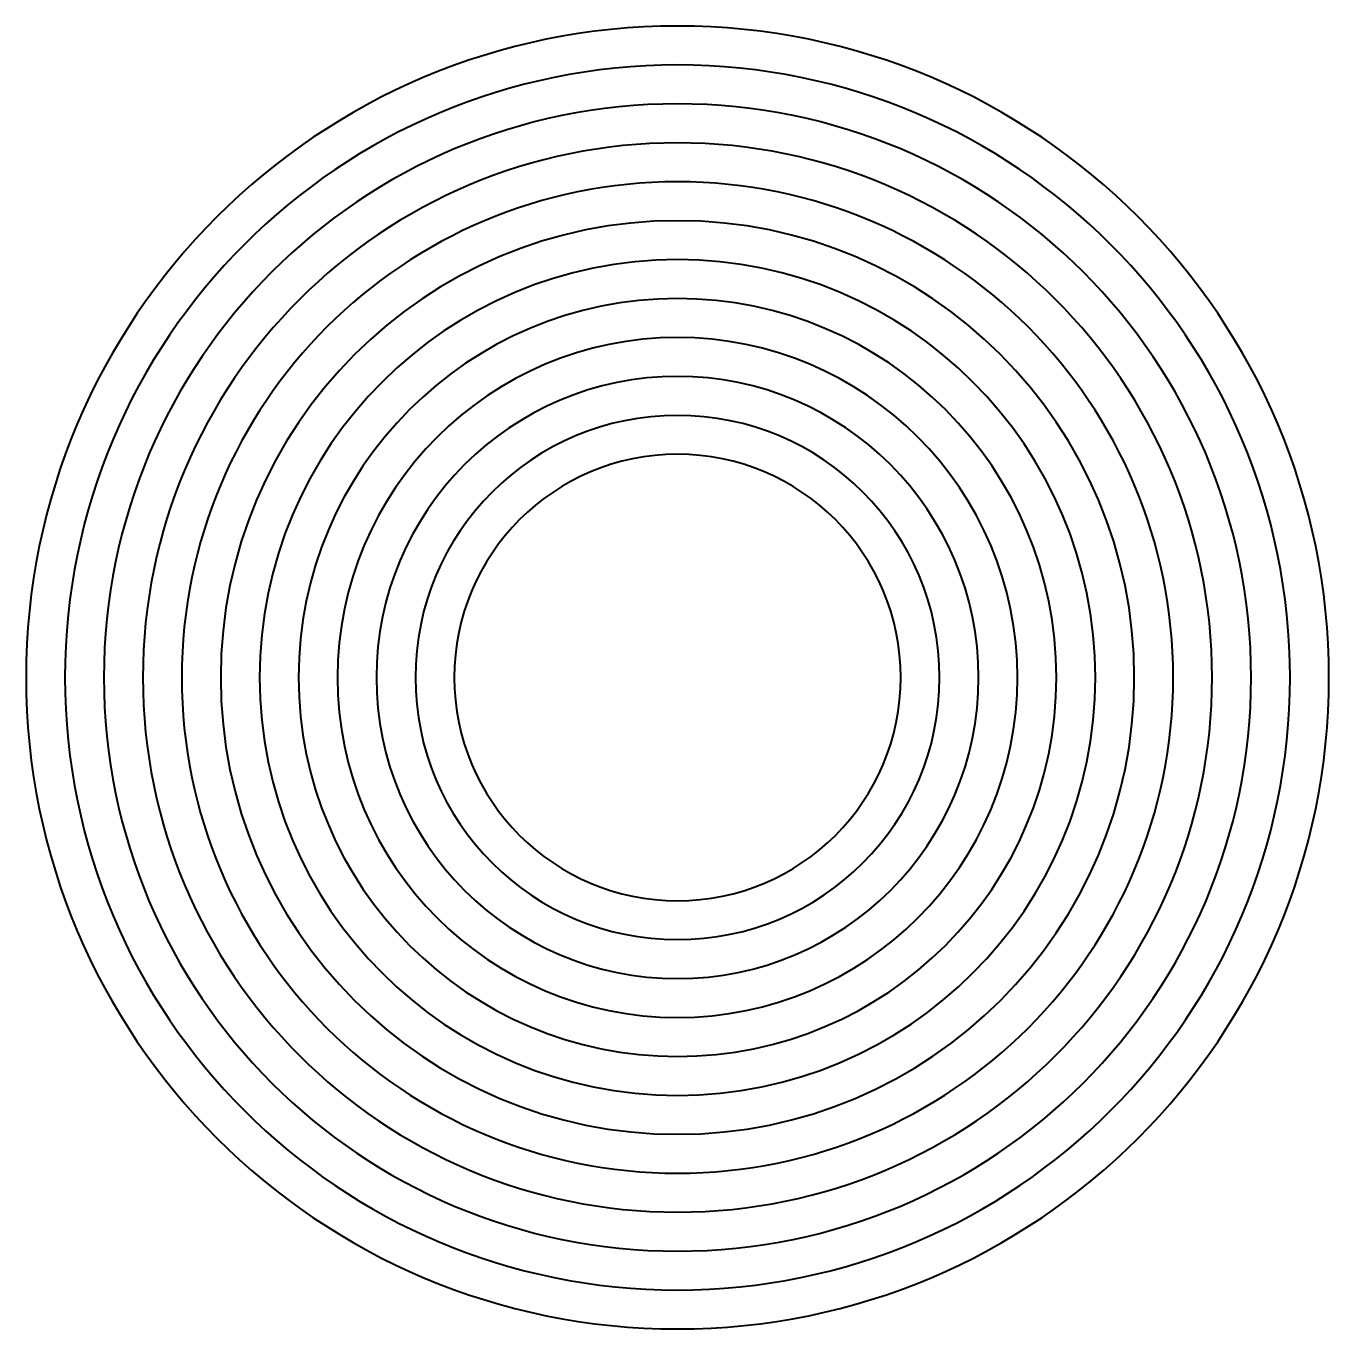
# Model space of a CAD drawing. Header units: centimetres. Extents: x -7.1 to 7.1, y -7.1 to 7.1.
import ezdxf

# ---------------------------------------------------------------- set-up
doc = ezdxf.new("R2010")
doc.units = ezdxf.units.CM
doc.header["$MEASUREMENT"] = 0
doc.layers.add('Layer 1', color=7, linetype='Continuous')

msp = doc.modelspace()

# ---------------------------------------------------------------- linework, layer by layer
at = {"layer": 'Layer 1', "color": 168, "lineweight": 40}
msp.add_open_spline([(7.12403, 0.00019), (7.12403, -3.93449), (3.9343, -7.12422), (-0.00038, -7.12422), (-0.00038, -7.12422), (-0.00038, -7.12422), (-0.00038, -7.12422), (-0.00038, -7.12422), (-0.00038, -7.12422), (-3.93506, -7.12422), (-7.12479, -3.93449), (-7.12479, 0.00019), (-7.12479, 0.00019), (-7.12479, 0.00019), (-7.12479, 0.00019), (-7.12479, 0.00019), (-7.12479, 0.00019), (-7.12477, 3.93487), (-3.93507, 7.1246), (-0.00038, 7.1246), (-0.00038, 7.1246), (-0.00038, 7.1246), (-0.00038, 7.1246), (-0.00038, 7.1246), (-0.00038, 7.1246), (3.93435, 7.1246), (7.12403, 3.93487), (7.12403, 0.00019), (7.12403, 0.00019), (7.12403, 0.00019), (7.12403, 0.00019), (7.12403, 0.00019)], degree=3, knots=[0, 0, 0, 0, 0.11111111, 0.11111111, 0.11111111, 0.11111111, 0.22222222, 0.22222222, 0.22222222, 0.22222222, 0.33333333, 0.33333333, 0.33333333, 0.33333333, 0.44444444, 0.44444444, 0.44444444, 0.44444444, 0.55555556, 0.55555556, 0.55555556, 0.55555556, 0.66666667, 0.66666667, 0.66666667, 0.66666667, 0.77777778, 0.77777778, 0.77777778, 0.77777778, 1, 1, 1, 1], dxfattribs=at)
at = {"layer": 'Layer 1', "color": 158, "lineweight": 40}
msp.add_open_spline([(6.69825, 0.00019), (6.69825, -3.69937), (3.69916, -6.69846), (-0.00041, -6.69846), (-0.00041, -6.69846), (-0.00041, -6.69846), (-0.00041, -6.69846), (-0.00041, -6.69846), (-0.00041, -6.69846), (-3.69997, -6.69846), (-6.69905, -3.69937), (-6.69905, 0.00019), (-6.69905, 0.00019), (-6.69905, 0.00019), (-6.69905, 0.00019), (-6.69905, 0.00019), (-6.69905, 0.00019), (-6.69905, 3.69975), (-3.69997, 6.69884), (-0.00041, 6.69884), (-0.00041, 6.69884), (-0.00041, 6.69884), (-0.00041, 6.69884), (-0.00041, 6.69884), (-0.00041, 6.69884), (3.69915, 6.69884), (6.69829, 3.69976), (6.69829, 0.00019), (6.69829, 0.00019), (6.69829, 0.00019), (6.69829, 0.00019), (6.69829, 0.00019), (6.69829, 0.00019), (6.69829, 0.00019), (6.69825, 0.00019), (6.69825, 0.00019)], degree=3, knots=[0, 0, 0, 0, 0.1, 0.1, 0.1, 0.1, 0.2, 0.2, 0.2, 0.2, 0.3, 0.3, 0.3, 0.3, 0.4, 0.4, 0.4, 0.4, 0.5, 0.5, 0.5, 0.5, 0.6, 0.6, 0.6, 0.6, 0.7, 0.7, 0.7, 0.7, 0.8, 0.8, 0.8, 0.8, 1, 1, 1, 1], dxfattribs=at)
at = {"layer": 'Layer 1', "color": 156, "lineweight": 40}
msp.add_open_spline([(6.27253, 0.00021), (6.27253, -3.46423), (3.46404, -6.27272), (-0.0004, -6.27272), (-0.0004, -6.27272), (-0.0004, -6.27272), (-0.0004, -6.27272), (-0.0004, -6.27272), (-0.0004, -6.27272), (-3.46483, -6.27272), (-6.27329, -3.46423), (-6.27329, 0.00021), (-6.27329, 0.00021), (-6.27329, 0.00021), (-6.27329, 0.00021), (-6.27329, 0.00021), (-6.27329, 0.00021), (-6.27329, 3.46464), (-3.46483, 6.2731), (-0.0004, 6.2731), (-0.0004, 6.2731), (-0.0004, 6.2731), (-0.0004, 6.2731), (-0.0004, 6.2731), (-0.0004, 6.2731), (3.46404, 6.2731), (6.27253, 3.46464), (6.27253, 0.00021), (6.27253, 0.00021), (6.27253, 0.00021), (6.27253, 0.00021), (6.27253, 0.00021)], degree=3, knots=[0, 0, 0, 0, 0.11111111, 0.11111111, 0.11111111, 0.11111111, 0.22222222, 0.22222222, 0.22222222, 0.22222222, 0.33333333, 0.33333333, 0.33333333, 0.33333333, 0.44444444, 0.44444444, 0.44444444, 0.44444444, 0.55555556, 0.55555556, 0.55555556, 0.55555556, 0.66666667, 0.66666667, 0.66666667, 0.66666667, 0.77777778, 0.77777778, 0.77777778, 0.77777778, 1, 1, 1, 1], dxfattribs=at)
at = {"layer": 'Layer 1', "color": 154, "lineweight": 40}
msp.add_open_spline([(5.84679, 0.0002), (5.84679, -3.22912), (3.22893, -5.84698), (-0.00039, -5.84698), (-0.00039, -5.84698), (-0.00039, -5.84698), (-0.00039, -5.84698), (-0.00039, -5.84698), (-0.00039, -5.84698), (-3.2297, -5.84698), (-5.84756, -3.22912), (-5.84756, 0.0002), (-5.84756, 0.0002), (-5.84756, 0.0002), (-5.84756, 0.0002), (-5.84756, 0.0002), (-5.84756, 0.0002), (-5.84756, 3.22951), (-3.22966, 5.84737), (-0.00039, 5.84737), (-0.00039, 5.84737), (-0.00039, 5.84737), (-0.00039, 5.84737), (-0.00039, 5.84737), (-0.00039, 5.84737), (3.22893, 5.84737), (5.84679, 3.22951), (5.84679, 0.0002), (5.84679, 0.0002), (5.84679, 0.0002), (5.84679, 0.0002), (5.84679, 0.0002)], degree=3, knots=[0, 0, 0, 0, 0.11111111, 0.11111111, 0.11111111, 0.11111111, 0.22222222, 0.22222222, 0.22222222, 0.22222222, 0.33333333, 0.33333333, 0.33333333, 0.33333333, 0.44444444, 0.44444444, 0.44444444, 0.44444444, 0.55555556, 0.55555556, 0.55555556, 0.55555556, 0.66666667, 0.66666667, 0.66666667, 0.66666667, 0.77777778, 0.77777778, 0.77777778, 0.77777778, 1, 1, 1, 1], dxfattribs=at)
at = {"layer": 'Layer 1', "color": 152, "lineweight": 40}
msp.add_open_spline([(5.42105, 0.00019), (5.42105, -2.99401), (2.99379, -5.42122), (-0.00041, -5.42122), (-0.00041, -5.42122), (-0.00041, -5.42122), (-0.00041, -5.42122), (-0.00041, -5.42122), (-0.00041, -5.42122), (-2.99456, -5.42122), (-5.42183, -2.994), (-5.42183, 0.00019), (-5.42183, 0.00019), (-5.42183, 0.00019), (-5.42183, 0.00019), (-5.42183, 0.00019), (-5.42183, 0.00019), (-5.42183, 2.99438), (-2.99456, 5.4216), (-0.00041, 5.4216), (-0.00041, 5.4216), (-0.00041, 5.4216), (-0.00041, 5.4216), (-0.00041, 5.4216), (-0.00041, 5.4216), (2.99379, 5.4216), (5.42105, 2.99433), (5.42105, 0.00019), (5.42105, 0.00019), (5.42105, 0.00019), (5.42105, 0.00019), (5.42105, 0.00019)], degree=3, knots=[0, 0, 0, 0, 0.11111111, 0.11111111, 0.11111111, 0.11111111, 0.22222222, 0.22222222, 0.22222222, 0.22222222, 0.33333333, 0.33333333, 0.33333333, 0.33333333, 0.44444444, 0.44444444, 0.44444444, 0.44444444, 0.55555556, 0.55555556, 0.55555556, 0.55555556, 0.66666667, 0.66666667, 0.66666667, 0.66666667, 0.77777778, 0.77777778, 0.77777778, 0.77777778, 1, 1, 1, 1], dxfattribs=at)
at = {"layer": 'Layer 1', "color": 150, "lineweight": 40}
for points in [[(4.99529, 0.0002), (4.99529, -2.75887), (2.75865, -4.99551), (-0.00042, -4.99551), (-0.00042, -4.99551), (-0.00042, -4.99551), (-0.00042, -4.99551), (-0.00042, -4.99551), (-0.00042, -4.99551), (-2.75944, -4.99551), (-4.99607, -2.75883), (-4.99607, 0.0002), (-4.99607, 0.0002), (-4.99607, 0.0002), (-4.99607, 0.0002), (-4.99607, 0.0002), (-4.99607, 0.0002), (-4.99607, 2.75923), (-2.75945, 4.99589), (-0.00042, 4.99589), (-0.00042, 4.99589), (-0.00042, 4.99589), (-0.00042, 4.99589), (-0.00042, 4.99589), (-0.00042, 4.99589), (2.75865, 4.99589), (4.99529, 2.75922), (4.99529, 0.0002), (4.99529, 0.0002), (4.99529, 0.0002), (4.99529, 0.0002), (4.99529, 0.0002)], [(4.56956, 0.0002), (4.56956, -2.5237), (2.52351, -4.56975), (-0.00039, -4.56975), (-0.00039, -4.56975), (-0.00039, -4.56975), (-0.00039, -4.56975), (-0.00039, -4.56975), (-0.00039, -4.56975), (-2.5243, -4.56975), (-4.57033, -2.5237), (-4.57033, 0.0002), (-4.57033, 0.0002), (-4.57033, 0.0002), (-4.57033, 0.0002), (-4.57033, 0.0002), (-4.57033, 0.0002), (-4.57033, 2.5241), (-2.5243, 4.57014), (-0.00039, 4.57014), (-0.00039, 4.57014), (-0.00039, 4.57014), (-0.00039, 4.57014), (-0.00039, 4.57014), (-0.00039, 4.57014), (2.52351, 4.57014), (4.56956, 2.52411), (4.56956, 0.0002), (4.56956, 0.0002), (4.56956, 0.0002), (4.56956, 0.0002), (4.56956, 0.0002)]]:
    msp.add_open_spline(points, degree=3, knots=[0, 0, 0, 0, 0.11111111, 0.11111111, 0.11111111, 0.11111111, 0.22222222, 0.22222222, 0.22222222, 0.22222222, 0.33333333, 0.33333333, 0.33333333, 0.33333333, 0.44444444, 0.44444444, 0.44444444, 0.44444444, 0.55555556, 0.55555556, 0.55555556, 0.55555556, 0.66666667, 0.66666667, 0.66666667, 0.66666667, 0.77777778, 0.77777778, 0.77777778, 0.77777778, 1, 1, 1, 1], dxfattribs=at)
at = {"layer": 'Layer 1', "color": 161, "lineweight": 40}
msp.add_open_spline([(4.14382, 0.00021), (4.14382, -2.28857), (2.28837, -4.14401), (-0.00041, -4.14401), (-0.00041, -4.14401), (-0.00041, -4.14401), (-0.00041, -4.14401), (-0.00041, -4.14401), (-0.00041, -4.14401), (-2.28918, -4.14401), (-4.14459, -2.28857), (-4.14459, 0.00021), (-4.14459, 0.00021), (-4.14459, 0.00021), (-4.14459, 0.00021), (-4.14459, 0.00021), (-4.14459, 0.00021), (-4.14459, 2.28898), (-2.28918, 4.14439), (-0.00041, 4.14439), (-0.00041, 4.14439), (-0.00041, 4.14439), (-0.00041, 4.14439), (-0.00041, 4.14439), (-0.00041, 4.14439), (2.28837, 4.14439), (4.14382, 2.28898), (4.14382, 0.00021), (4.14382, 0.00021), (4.14382, 0.00021), (4.14382, 0.00021), (4.14382, 0.00021)], degree=3, knots=[0, 0, 0, 0, 0.11111111, 0.11111111, 0.11111111, 0.11111111, 0.22222222, 0.22222222, 0.22222222, 0.22222222, 0.33333333, 0.33333333, 0.33333333, 0.33333333, 0.44444444, 0.44444444, 0.44444444, 0.44444444, 0.55555556, 0.55555556, 0.55555556, 0.55555556, 0.66666667, 0.66666667, 0.66666667, 0.66666667, 0.77777778, 0.77777778, 0.77777778, 0.77777778, 1, 1, 1, 1], dxfattribs=at)
at = {"layer": 'Layer 1', "color": 151, "lineweight": 40}
msp.add_open_spline([(3.71808, 0.0002), (3.71808, -2.05346), (2.05328, -3.71827), (-0.00039, -3.71827), (-0.00039, -3.71827), (-0.00039, -3.71827), (-0.00039, -3.71827), (-0.00039, -3.71827), (-0.00039, -3.71827), (-2.05404, -3.71827), (-3.71885, -2.05346), (-3.71885, 0.0002), (-3.71885, 0.0002), (-3.71885, 0.0002), (-3.71885, 0.0002), (-3.71885, 0.0002), (-3.71885, 0.0002), (-3.71885, 2.05385), (-2.05404, 3.71866), (-0.00039, 3.71866), (-0.00039, 3.71866), (-0.00039, 3.71866), (-0.00039, 3.71866), (-0.00039, 3.71866), (-0.00039, 3.71866), (2.05327, 3.71866), (3.71808, 2.05385), (3.71808, 0.0002), (3.71808, 0.0002), (3.71808, 0.0002), (3.71808, 0.0002), (3.71808, 0.0002)], degree=3, knots=[0, 0, 0, 0, 0.11111111, 0.11111111, 0.11111111, 0.11111111, 0.22222222, 0.22222222, 0.22222222, 0.22222222, 0.33333333, 0.33333333, 0.33333333, 0.33333333, 0.44444444, 0.44444444, 0.44444444, 0.44444444, 0.55555556, 0.55555556, 0.55555556, 0.55555556, 0.66666667, 0.66666667, 0.66666667, 0.66666667, 0.77777778, 0.77777778, 0.77777778, 0.77777778, 1, 1, 1, 1], dxfattribs=at)
at = {"layer": 'Layer 1', "color": 254, "lineweight": 40}
for points in [[(3.29234, 0.00019), (3.29234, -1.81836), (1.81813, -3.29251), (-0.00041, -3.29251), (-0.00041, -3.29251), (-0.00041, -3.29251), (-0.00041, -3.29251), (-0.00041, -3.29251), (-0.00041, -3.29251), (-1.8189, -3.29251), (-3.29311, -1.81835), (-3.29311, 0.00019), (-3.29311, 0.00019), (-3.29311, 0.00019), (-3.29311, 0.00019), (-3.29311, 0.00019), (-3.29311, 0.00019), (-3.29311, 1.81868), (-1.81889, 3.29289), (-0.00041, 3.29289), (-0.00041, 3.29289), (-0.00041, 3.29289), (-0.00041, 3.29289), (-0.00041, 3.29289), (-0.00041, 3.29289), (1.81813, 3.29289), (3.29234, 1.81867), (3.29234, 0.00019), (3.29234, 0.00019), (3.29234, 0.00019), (3.29234, 0.00019), (3.29234, 0.00019)], [(2.44084, 0.00019), (2.44084, -1.34806), (1.34786, -2.44104), (-0.00039, -2.44104), (-0.00039, -2.44104), (-0.00039, -2.44104), (-0.00039, -2.44104), (-0.00039, -2.44104), (-0.00039, -2.44104), (-1.34864, -2.44104), (-2.44162, -1.34805), (-2.44162, 0.00019), (-2.44162, 0.00019), (-2.44162, 0.00019), (-2.44162, 0.00019), (-2.44162, 0.00019), (-2.44162, 0.00019), (-2.44162, 1.34844), (-1.34864, 2.44142), (-0.00039, 2.44142), (-0.00039, 2.44142), (-0.00039, 2.44142), (-0.00039, 2.44142), (-0.00039, 2.44142), (-0.00039, 2.44142), (1.34785, 2.44142), (2.44084, 1.34844), (2.44084, 0.00019), (2.44084, 0.00019), (2.44084, 0.00019), (2.44084, 0.00019), (2.44084, 0.00019)]]:
    msp.add_open_spline(points, degree=3, knots=[0, 0, 0, 0, 0.11111111, 0.11111111, 0.11111111, 0.11111111, 0.22222222, 0.22222222, 0.22222222, 0.22222222, 0.33333333, 0.33333333, 0.33333333, 0.33333333, 0.44444444, 0.44444444, 0.44444444, 0.44444444, 0.55555556, 0.55555556, 0.55555556, 0.55555556, 0.66666667, 0.66666667, 0.66666667, 0.66666667, 0.77777778, 0.77777778, 0.77777778, 0.77777778, 1, 1, 1, 1], dxfattribs=at)
at = {"layer": 'Layer 1', "color": 9, "lineweight": 40}
msp.add_open_spline([(2.86658, 0.0002), (2.86658, -1.58321), (1.583, -2.86679), (-0.00041, -2.86679), (-0.00041, -2.86679), (-0.00041, -2.86679), (-0.00041, -2.86679), (-0.00041, -2.86679), (-0.00041, -2.86679), (-1.58378, -2.86679), (-2.86735, -1.58321), (-2.86735, 0.0002), (-2.86735, 0.0002), (-2.86735, 0.0002), (-2.86735, 0.0002), (-2.86735, 0.0002), (-2.86735, 0.0002), (-2.86735, 1.58356), (-1.58378, 2.86718), (-0.00041, 2.86718), (-0.00041, 2.86718), (-0.00041, 2.86718), (-0.00041, 2.86718), (-0.00041, 2.86718), (-0.00041, 2.86718), (1.583, 2.86715), (2.86658, 1.58356), (2.86658, 0.0002), (2.86658, 0.0002), (2.86658, 0.0002), (2.86658, 0.0002), (2.86658, 0.0002)], degree=3, knots=[0, 0, 0, 0, 0.11111111, 0.11111111, 0.11111111, 0.11111111, 0.22222222, 0.22222222, 0.22222222, 0.22222222, 0.33333333, 0.33333333, 0.33333333, 0.33333333, 0.44444444, 0.44444444, 0.44444444, 0.44444444, 0.55555556, 0.55555556, 0.55555556, 0.55555556, 0.66666667, 0.66666667, 0.66666667, 0.66666667, 0.77777778, 0.77777778, 0.77777778, 0.77777778, 1, 1, 1, 1], dxfattribs=at)

doc.saveas('drawing.dxf')
